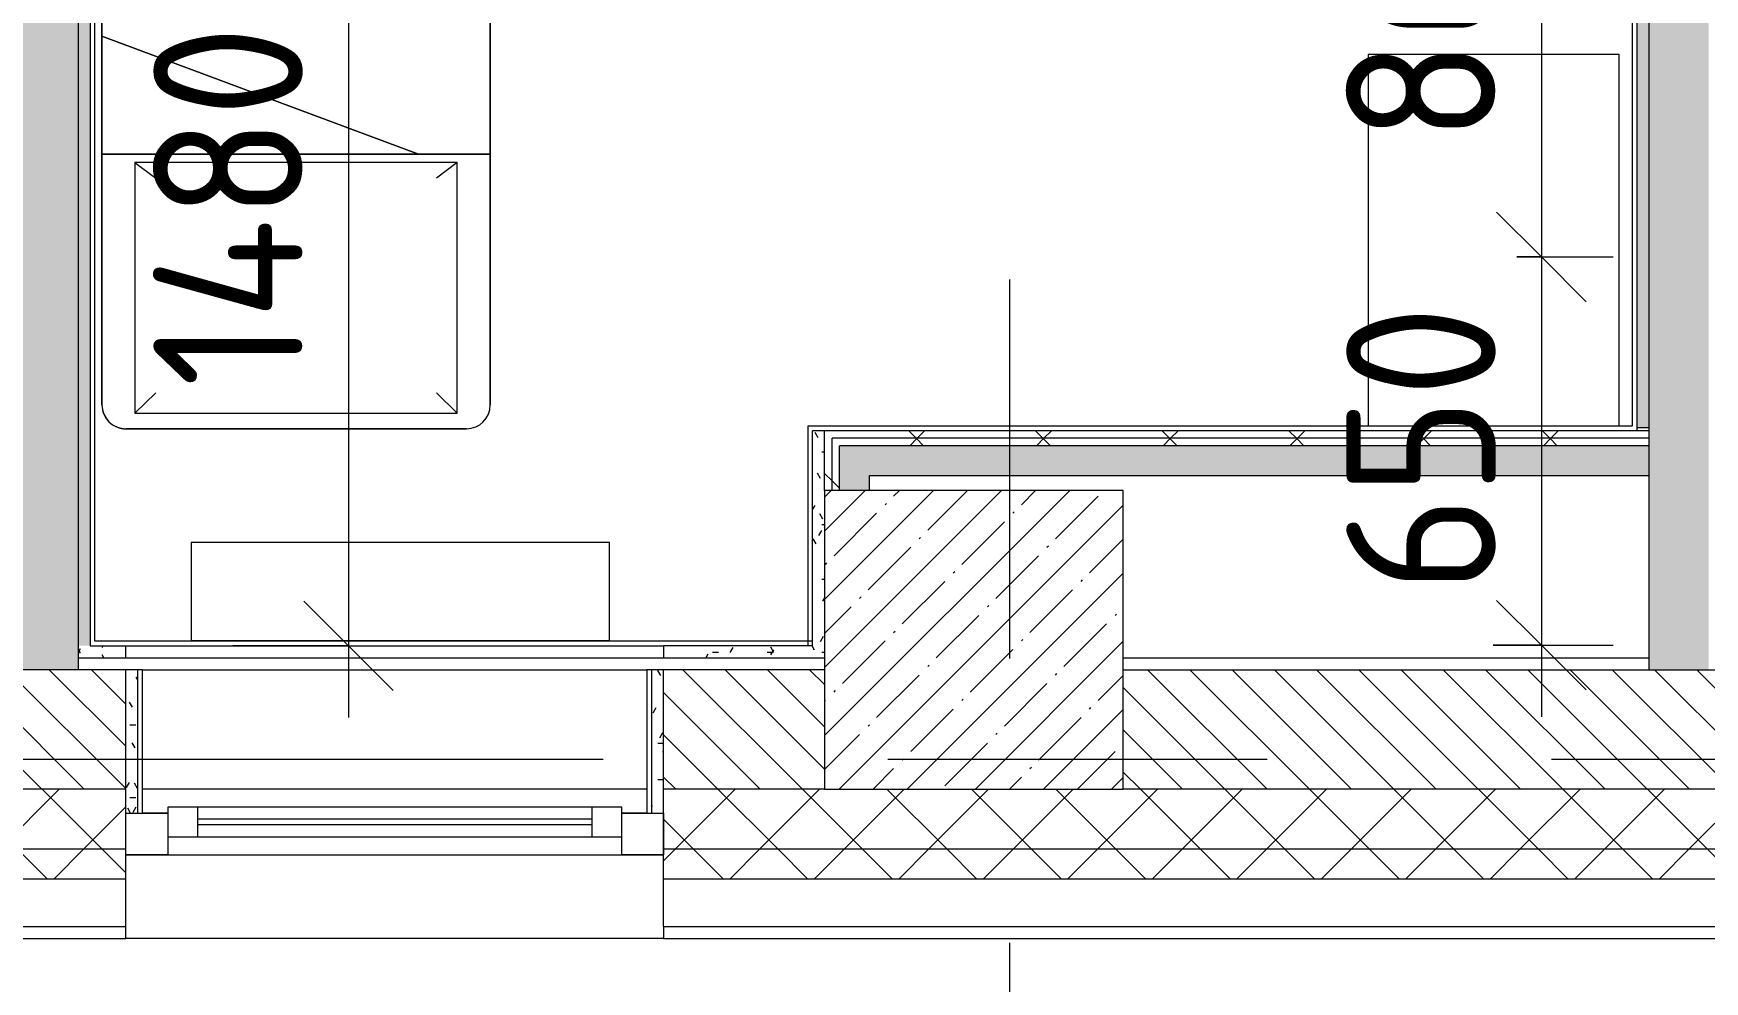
# Model space of a CAD drawing. Header units: millimetres. Extents: x 35881 to 234190, y -8553 to 29063.
# Drawn here: x 79026 to 81823, y 3228 to 4816 of the extents above; entities that cross this region are included whole.
import ezdxf

# ---------------------------------------------------------------- set-up
doc = ezdxf.new("R2010")
doc.units = ezdxf.units.MM
doc.linetypes.add('Осевая', pattern=[3175, 635, -476.25, 1587.5, -476.25])
for name, color, linetype, lineweight in [('A-ANNO-DIMS', 7, 'Continuous', 9), ('A-ANNO-DIMS-100', 7, 'Continuous', 9), ('A-GLAZ', 7, 'Continuous', 9), ('A-GLAZ-1', 7, 'Continuous', 13), ('A-WALL', 7, 'Continuous', 9), ('I-WALL', 7, 'Continuous', 9), ('M-EQPM', 7, 'Continuous', 9), ('S-COLS', 7, 'Continuous', 9), ('Оси-2', 7, 'Осевая', 9)]:
    doc.layers.add(name, color=color, linetype=linetype, lineweight=lineweight)
for name, color, linetype, lineweight, true_color in [('A-WALL-1', 7, 'Continuous', 9, 0x3c3c3c), ('A-WALL-FNSH-1', 7, 'Continuous', 9, 0x3c3c3c), ('I-FURN-1', 7, 'Continuous', 9, 0xf0f0f0), ('M-EQPM-1', 7, 'Continuous', 9, 0xd4d4d4)]:
    doc.layers.add(name, color=color, linetype=linetype, lineweight=lineweight, true_color=true_color)
doc.styles.add('ISOCPEUR', font='isocpeur.ttf', dxfattribs={"width": 0.9, "height": 250})
doc.dimstyles.new('ISO-2_5_0_9К_БОЛЬШОЙ', dxfattribs={"dimscale": 304.8, "dimtxt": 248.995294, "dimasz": 0.492126, "dimexe": 0.393701, "dimexo": 0.984252, "dimgap": 0, "dimtad": 1, "dimdec": 0, "dimrnd": 10, "dimzin": 0, "dimdsep": 46, "dimtxsty": 'ISOCPEUR', "dimblk1": 'OBLIQUE', "dimblk2": 'OBLIQUE', "dimsah": 1, "dimcen": 0.09, "dimdle": 0.393701, "dimazin": 0, "dimtfac": 1, "dimtdec": 4, "dimtix": 1, "dimtmove": 0, "dimatfit": 3, "dimfxl": 1, "dimtvp": 1, "dimtolj": 1, "dimtzin": 0, "dimarcsym": 2})
pattern_1 = [(45, (0, 0), (-70.71068, 70.71068), []), (135, (0, 0), (-70.71068, -70.71068), [])]
pattern_2 = [(135, (0, 0), (-75.43415, -75.43415), [106.68, -17.78, 3.556, -17.78]), (135, (0, 75.39), (-75.43415, -75.43415), []), (50, (0, 0), (127.52922, -11.15758), [13.335, -146.685]), (355, (0, 0), (-24.66966, 133.74002), [10.668, -117.348]), (100.451, (10.63, -0.93), (102.85973, 122.58178), [11.333, -124.663]), (46.184, (0, 35.56), (189.75516, -29.43036), [20.002, -220.027]), (96.636, (15.81, 33.1), (166.1822, 173.1996), [17, -186.995]), (351.184, (0, 35.56), (166.18393, 173.19757), [16.002, -176.022]), (21, (17.78, 26.67), (106.13027, -71.58603), [13.335, -146.685]), (326, (17.78, 26.67), (43.26188, 128.93175), [10.668, -117.348]), (71.451, (26.62, 20.7), (149.39198, 57.34505), [11.333, -124.663]), (37.5, (0, 0), (2.162228, 59.188357), [3.353, -112.573, 3.353, -115.773, -117.792]), (37.5, (0, 0), (2.162228, 59.188357), [-235.052, 3.353, -114.44]), (7.5, (0, 0), (46.773857, 70.12615), [3.353, -64.567, 3.353, -109.906, -44.894]), (7.5, (0, 0), (46.773857, 70.12615), [-181.178, 3.353, -41.542]), (327.5, (-39.65, 0), (94.91367, -4.010093), [3.353, -41.097, 3.353, -135.331, -184.023]), (327.5, (-39.65, 0), (94.91367, -4.010093), [-183.134, 3.353, -180.67]), (317.5, (-57.43, 0), (103.69057, 17.79882), [3.353, -54.432, 3.353, -88.748, -130.683]), (317.5, (-57.43, 0), (103.69057, 17.79882), [-149.885, 3.353, -127.33])]
pattern_3 = [(0, (0, 0), (121.92, 30.48), [10.058, -81.382, 10.058, -81.382, -487.68]), (0, (0, 0), (121.92, 30.48), [-182.88, 10.058, -172.822, 10.058, -81.382, -213.36]), (0, (0, 0), (121.92, 30.48), [-457.2, 10.058, -50.902, 10.058, -142.342]), (120, (45.72, 15.24), (-87.356454, 90.345817), [10.058, -81.382, 10.058, -81.382, -487.68]), (120, (45.72, 15.24), (-87.356454, 90.345817), [-182.88, 10.058, -172.822, 10.058, -81.382, -213.36]), (120, (45.72, 15.24), (-87.356454, 90.345817), [-457.2, 10.058, -50.902, 10.058, -142.342]), (240, (60.96, 76.2), (-34.563546, -120.825817), [10.058, -81.382, 10.058, -81.382, -487.68]), (240, (60.96, 76.2), (-34.563546, -120.825817), [-182.88, 10.058, -172.822, 10.058, -81.382, -213.36]), (240, (60.96, 76.2), (-34.563546, -120.825817), [-457.2, 10.058, -50.902, 10.058, -142.342])]
pattern_4 = [(45, (0, 0), (-106.06602, 106.06602), []), (135, (0, 0), (-106.06602, -106.06602), [])]

# ---------------------------------------------------------------- blocks, each defined once
blk = doc.blocks.new('BSC_Колонна _Прямоугольная - 500х500-V12-План размещения напольных электротехнических лючков и розеток 1 этажа в осях 12-23')
at = {"layer": 'S-COLS'}
h = blk.add_hatch(dxfattribs=at)
h.set_pattern_fill('FP_14', color=256, style=0, pattern_type=2)
h.set_pattern_definition([(45, (-80600, -3800), (-57.02463, 57.02463), []), (45, (-80542.975, -3800), (-57.02463, 57.02463), [100.806, -20.161, 3.353, -16.808])])
h.paths.add_polyline_path([(-250, -250), (250, -250), (250, 250), (-250, 250), (-250, 73.5)])
for p, q in [((250, 250), (-250, 250)), ((-250, 250), (-250, -250)), ((250, -250), (250, 250)), ((-250, -250), (250, -250))]:
    blk.add_line(p, q, dxfattribs=at)
blk = doc.blocks.new('120_Окно_СКБ_1Ст - 120_Окно_СКБ_1Ст 900х2500_h_-19906150-План размещения напольных электротехнических лючков и розеток 1 этажа в осях 12-23')
at = {"layer": 'A-GLAZ'}
for p, q in [((450, -5), (-450, -5)), ((-330, -55), (330, -55)), ((-422, -75), (-380, -75)), ((330, -65), (-330, -65)), ((380, -75), (422, -75))]:
    blk.add_line(p, q, dxfattribs=at)
at = {"layer": 'A-GLAZ-1'}
for p, q in [((-450, -75), (-450, -5)), ((-450, -5), (-380, -5)), ((-380, -5), (-380, -75)), ((380, -75), (380, -5)), ((380, -5), (450, -5)), ((450, -5), (450, -75)), ((380, -35), (-380, -35)), ((-380, -35), (-380, -85)), ((-330, -85), (-330, -35)), ((330, -85), (330, -35)), ((380, -85), (380, -35)), ((-380, -75), (-450, -75)), ((450, -75), (380, -75)), ((-380, -85), (380, -85))]:
    blk.add_line(p, q, dxfattribs=at)
blk = doc.blocks.new('Стол базовый прямоугольный - 7_7-25549264-План размещения напольных электротехнических лючков и розеток 1 этажа в осях 12-23')
at = {"layer": 'I-FURN-1'}
for p, q in [((320, 210), (-302, 210)), ((320, -210), (320, 210)), ((-302, -210), (320, -210))]:
    blk.add_line(p, q, dxfattribs=at)
blk = doc.blocks.new('Bed - Small Sizes - 15_1-V155-План размещения напольных электротехнических лючков и розеток 1 этажа в осях 12-23')
at = {"layer": 'I-FURN-1'}
for p, q in [((262.3, 0), (-307.7, 0)), ((-307.7, 0), (262.3, 0)), ((-307.7, 0), (262.3, 0)), ((262.3, 0), (-307.7, 0)), ((-292.5, -26.2), (-257.7, -60)), ((247.5, -26.2), (-292.5, -26.2)), ((-292.5, -26.2), (-292.5, -446.2)), ((247.5, -26.2), (-292.5, -26.2)), ((-292.5, -26.2), (-292.5, -446.2)), ((247.5, -26.2), (212.3, -60)), ((247.5, -446.2), (247.5, -26.2)), ((247.5, -446.2), (247.5, -26.2)), ((-347.7, -40), (-347.7, -460)), ((-347.7, -460), (-347.7, -40)), ((-347.7, -40), (-347.7, -1910)), ((-347.7, -460), (-347.7, -40)), ((302.3, -460), (302.3, -40)), ((302.3, -40), (302.3, -460)), ((302.3, -838.8), (302.3, -40)), ((302.3, -40), (302.3, -657.7)), ((-292.5, -446.2), (-257.7, -420)), ((-292.5, -446.2), (247.5, -446.2)), ((-292.5, -446.2), (247.5, -446.2)), ((247.5, -446.2), (212.3, -420)), ((-347.7, -460), (-227.7, -460)), ((-227.7, -460), (-347.7, -460)), ((-347.7, -1910), (-347.7, -460)), ((-347.7, -460), (-227.7, -460)), ((-227.7, -460), (302.3, -460)), ((302.3, -460), (-227.7, -460)), ((302.3, -460), (-227.7, -460)), ((-227.7, -460), (302.3, -657.7)), ((302.3, -657.7), (-227.7, -460)), ((-227.7, -460), (302.3, -460)), ((-227.7, -460), (302.3, -657.7)), ((-227.7, -460), (302.3, -460)), ((302.3, -657.7), (302.3, -460)), ((302.3, -460), (302.3, -657.7)), ((302.3, -657.7), (302.3, -838.8)), ((302.3, -1535.7), (302.3, -838.8)), ((302.3, -838.8), (302.3, -1535.7)), ((302.3, -1910), (302.3, -1535.7)), ((302.3, -1535.7), (302.3, -1910)), ((-307.7, -1950), (262.3, -1950)), ((262.3, -1950), (-307.7, -1950))]:
    blk.add_line(p, q, dxfattribs=at)
for centre, start, end in [((-307.7, -40), 90, 180), ((-307.7, -40), 90, 180), ((262.3, -40), 360, 90), ((262.3, -40), 0, 90), ((-307.7, -40), 90, 180), ((-307.7, -40), 90, 180), ((262.3, -40), 0, 90), ((262.3, -40), 0, 90), ((-307.7, -1910), 180, 270), ((-307.7, -1910), 180, 270), ((262.3, -1910), 270, 0), ((262.3, -1910), 270, 0)]:
    blk.add_arc(centre, 40, start, end, dxfattribs=at)
blk = doc.blocks.new('radiator_prado_classic_z_tip_30_po exemplyaru - Classic Z Тип 30-500-30677900-План размещения напольных электротехнических лючков и розеток 1 этажа в осях 12-23')
at = {"layer": 'M-EQPM-1'}
for p, q in [((0, 228), (0, 64)), ((700, 228), (0, 228)), ((700, 64), (700, 228)), ((0, 64), (700, 64))]:
    blk.add_line(p, q, dxfattribs=at)
blk = doc.blocks.new('DIMBLOCK72-План размещения напольных электротехнических лючков и розеток 1 этажа в осях 12-23')
at = {"layer": 'A-ANNO-DIMS-100'}
for p, q in [((79553.2, 5389.6), (79553.2, 3670)), ((79587.5, 5269.6), (79433.2, 5269.6)), ((79553.2, 5269.6), (79587.5, 5269.6)), ((79359.3, 3790), (79673.2, 3790)), ((79553.2, 3790), (79359.3, 3790))]:
    blk.add_line(p, q, dxfattribs=at)
at = {"layer": 'A-ANNO-DIMS-100', "lineweight": 20}
for p, q in [((79553.2, 5269.6), (79478.2, 5344.6)), ((79553.2, 5269.6), (79628.2, 5194.6)), ((79553.2, 3790), (79478.2, 3865)), ((79553.2, 3790), (79628.2, 3715))]:
    blk.add_line(p, q, dxfattribs=at)
at = {"layer": 'A-ANNO-DIMS-100', "color": 0, "insert": (79226.6, 4223.3), "char_height": 250, "width": 735.494, "attachment_point": 1, "rotation": 90, "line_spacing_factor": 1.149209, "style": 'ISOCPEUR'}
blk.add_mtext('1480', dxfattribs=at)
blk = doc.blocks.new('_Oblique')
at = {"color": 0, "linetype": 'ByBlock', "lineweight": -2}
blk.add_line((-0.5, -0.5), (0.5, 0.5), dxfattribs=at)
blk = doc.blocks.new('DIMBLOCK78-План размещения напольных электротехнических лючков и розеток 1 этажа в осях 12-23')
at = {"layer": 'A-ANNO-DIMS-100'}
for p, q in [((81549.9, 5421.5), (81549.9, 4441.2)), ((81516, 5301.5), (81669.9, 5301.5)), ((81549.9, 5301.5), (81516, 5301.5)), ((81509, 4441.2), (81669.9, 4441.2)), ((81549.9, 4441.2), (81509, 4441.2))]:
    blk.add_line(p, q, dxfattribs=at)
at = {"layer": 'A-ANNO-DIMS-100', "lineweight": 20}
for p, q in [((81549.9, 5301.5), (81474.9, 5376.5)), ((81549.9, 5301.5), (81624.9, 5226.5)), ((81549.9, 4441.2), (81474.9, 4516.2)), ((81549.9, 4441.2), (81624.9, 4366.2))]:
    blk.add_line(p, q, dxfattribs=at)
at = {"layer": 'A-ANNO-DIMS-100', "color": 0, "insert": (81223.3, 4634.4), "char_height": 250, "width": 568.858, "attachment_point": 1, "rotation": 90, "line_spacing_factor": 1.149209, "style": 'ISOCPEUR'}
blk.add_mtext('860', dxfattribs=at)
blk = doc.blocks.new('DIMBLOCK79-План размещения напольных электротехнических лючков и розеток 1 этажа в осях 12-23')
at = {"layer": 'A-ANNO-DIMS-100', "lineweight": 20}
for p, q in [((81549.9, 4441.2), (81474.9, 4516.2)), ((81549.9, 4441.2), (81624.9, 4366.2)), ((81549.9, 3791), (81474.9, 3866)), ((81549.9, 3791), (81624.9, 3716))]:
    blk.add_line(p, q, dxfattribs=at)
at = {"layer": 'A-ANNO-DIMS-100'}
for p, q in [((81509, 4441.2), (81669.9, 4441.2)), ((81549.9, 4441.2), (81509, 4441.2)), ((81549.9, 4441.2), (81549.9, 3671)), ((81469, 3791), (81669.9, 3791)), ((81549.9, 3791), (81469, 3791))]:
    blk.add_line(p, q, dxfattribs=at)
at = {"layer": 'A-ANNO-DIMS-100', "color": 0, "insert": (81223.3, 3879.1), "char_height": 250, "width": 568.858, "attachment_point": 1, "rotation": 90, "line_spacing_factor": 1.149209, "style": 'ISOCPEUR'}
blk.add_mtext('650', dxfattribs=at)

msp = doc.modelspace()

# ---------------------------------------------------------------- hatches: boundary and pattern name
at = {"layer": 'A-WALL'}
h = msp.add_hatch(dxfattribs=at)
h.set_pattern_fill('FP_21', color=256, style=0, pattern_type=2)
h.set_pattern_definition([(135, (0, 0), (-35.35534, -35.35534), [])])
h.paths.add_polyline_path([(84100, 3550), (84200, 3550), (84200, 3750), (84100, 3750)])
h.paths.add_polyline_path([(81905.3, 3550), (82000, 3550), (82000, 3750), (80850, 3750), (80850, 3550)])
h.paths.add_polyline_path([(80086.8, 3550), (80350, 3550), (80350, 3750), (80080.5, 3750), (80080.5, 3550)])
h.paths.add_polyline_path([(79180.5, 3550), (79180.5, 3750), (77980, 3750), (77980, 3550), (78995.7, 3550)])
h.paths.add_polyline_path([(76813.6, 3550), (77080, 3550), (77080, 3750), (75980, 3750), (75980, 3550), (76086.2, 3550)])
h = msp.add_hatch(dxfattribs=at)
h.set_pattern_fill('FP_17', color=256, style=0, pattern_type=2)
h.set_pattern_definition(pattern_1)
h.paths.add_polyline_path([(84490.7, 3450), (84490.7, 3550), (84100, 3550), (84100, 3450), (84200, 3450)])
h.paths.add_polyline_path([(82000, 3450), (82000, 3550), (80080.5, 3550), (80080.5, 3450), (81905.3, 3450)])
h.paths.add_polyline_path([(78995.7, 3450), (79180.5, 3450), (79180.5, 3550), (77980, 3550), (77980, 3450), (78268.3, 3450)])
h.paths.add_polyline_path([(76813.6, 3450), (77080, 3450), (77080, 3550), (75858, 3550), (75858, 3450), (76086.2, 3450)])
h = msp.add_hatch(dxfattribs=at)
h.set_pattern_fill('FP_17', color=256, style=0, pattern_type=2)
h.set_pattern_definition(pattern_1)
h.paths.add_polyline_path([(84490.7, 3400), (84490.7, 3450), (84100, 3450), (84100, 3400)])
h.paths.add_polyline_path([(81905.3, 3400), (82000, 3400), (82000, 3450), (80080.5, 3450), (80080.5, 3400), (80450.5, 3400)])
h.paths.add_polyline_path([(78995.7, 3400), (79180.5, 3400), (79180.5, 3450), (77980, 3450), (77980, 3400), (78268.3, 3400)])
h.paths.add_polyline_path([(76813.6, 3400), (77080, 3400), (77080, 3450), (75858, 3450), (75858, 3400), (76086.2, 3400)])
at = {"layer": 'I-WALL'}
h = msp.add_hatch(dxfattribs=at)
h.set_pattern_fill('FP_22', color=256, style=0, pattern_type=2)
h.set_pattern_definition(pattern_2)
h.paths.add_polyline_path([(79000.5, 3750), (79100.5, 3750), (79100.5, 9100), (79000.5, 9100), (79000.5, 3873.5)])
h = msp.add_hatch(dxfattribs=at)
h.set_pattern_fill('FP_58', color=256, style=0, pattern_type=2)
h.set_pattern_definition(pattern_3)
h.paths.add_polyline_path([(81710, 4155.5), (81730, 4155.5), (81730, 9100), (81710, 9100), (81710, 5091.4)])
h = msp.add_hatch(dxfattribs=at)
h.set_pattern_fill('FP_22', color=256, style=0, pattern_type=2)
h.set_pattern_definition(pattern_2)
h.paths.add_polyline_path([(81730, 3750), (81830, 3750), (81830, 9100), (81730, 9100), (81730, 5091.4)])
h = msp.add_hatch(dxfattribs=at)
h.set_pattern_fill('FP_58', color=256, style=0, pattern_type=2)
h.set_pattern_definition(pattern_3)
h.paths.add_polyline_path([(79100.5, 3790), (79120.5, 3790), (79120.5, 9080), (79100.5, 9080), (79100.5, 3873.5)])
h = msp.add_hatch(dxfattribs=at)
h.set_pattern_fill('FP_58', color=256, style=0, pattern_type=2)
h.set_pattern_definition(pattern_3)
h.paths.add_polyline_path([(80350, 3790), (80350, 4150), (80330, 4150), (80330, 3790)])
h = msp.add_hatch(dxfattribs=at)
h.set_pattern_fill('FP_60', color=256, style=0, pattern_type=2)
h.set_pattern_definition(pattern_4)
h.paths.add_polyline_path([(80362.5, 4050), (80362.5, 4150), (80350, 4150), (80350, 4050)])
h = msp.add_hatch(dxfattribs=at)
h.set_pattern_fill('FP_60', color=256, style=0, pattern_type=2)
h.set_pattern_definition(pattern_4)
h.paths.add_polyline_path([(81730, 4137.5), (81730, 4150), (80362.5, 4150), (80362.5, 4137.5), (80450.5, 4137.5)])
h = msp.add_hatch(dxfattribs=at)
h.set_pattern_fill('FP_60', color=256, style=0, pattern_type=2)
h.set_pattern_definition(pattern_4)
h.paths.add_polyline_path([(80375, 4050), (80375, 4137.5), (80362.5, 4137.5), (80362.5, 4050)])
h = msp.add_hatch(dxfattribs=at)
h.set_pattern_fill('FP_60', color=256, style=0, pattern_type=2)
h.set_pattern_definition(pattern_4)
h.paths.add_polyline_path([(81730, 4125), (81730, 4137.5), (80375, 4137.5), (80375, 4125), (80450.5, 4125)])
for points in [[(80425, 4050), (80425, 4125), (80375, 4125), (80375, 4050)], [(81730, 4075), (81730, 4125), (80425, 4125), (80425, 4075), (80450.5, 4075)]]:
    msp.add_hatch(color=256, dxfattribs=at).paths.add_polyline_path(points)
h = msp.add_hatch(dxfattribs=at)
h.set_pattern_fill('FP_58', color=256, style=0, pattern_type=2)
h.set_pattern_definition(pattern_3)
h.paths.add_polyline_path([(80086.8, 3770), (80350, 3770), (80350, 3790), (80080.5, 3790), (80080.5, 3770)])
h.paths.add_polyline_path([(79100.5, 3770), (79180.5, 3770), (79180.5, 3790), (79100.5, 3790)])
h = msp.add_hatch(dxfattribs=at)
h.set_pattern_fill('FP_58', color=256, style=0, pattern_type=2)
h.set_pattern_definition(pattern_3)
h.paths.add_polyline_path([(79200.5, 3510), (79200.5, 3750), (79180.5, 3750), (79180.5, 3510)])
h = msp.add_hatch(dxfattribs=at)
h.set_pattern_fill('FP_58', color=256, style=0, pattern_type=2)
h.set_pattern_definition(pattern_3)
h.paths.add_polyline_path([(80080.5, 3510), (80080.5, 3750), (80060.5, 3750), (80060.5, 3510)])

# ---------------------------------------------------------------- linework, layer by layer
at = {"layer": 'A-WALL'}
for p, q in [((79120.5, 9080), (79120.5, 3790)), ((81710, 4155.5), (81710, 9080)), ((80362.5, 4050), (80362.5, 4137.5)), ((81730, 4137.5), (80362.5, 4137.5)), ((80375, 4050), (80375, 4125)), ((81730, 4125), (80375, 4125)), ((79120.5, 3790), (79180.5, 3790)), ((80330, 3790), (80080.5, 3790)), ((80330, 3790), (80330, 3798)), ((79208.5, 3750), (80052.5, 3750)), ((80850, 3750), (84200, 3750)), ((79180.5, 3550), (77980, 3550)), ((80350, 3550), (80080.5, 3550)), ((82000, 3550), (80850, 3550)), ((77980, 3450), (79180.5, 3450)), ((80080.5, 3450), (82000, 3450)), ((77980, 3400), (79180.5, 3400)), ((80080.5, 3400), (82000, 3400)), ((77980, 3320), (79180.5, 3320)), ((80080.5, 3320), (82000, 3320)), ((80080.5, 3300), (79180.5, 3300))]:
    msp.add_line(p, q, dxfattribs=at)
at = {"layer": 'A-WALL-1'}
for p, q in [((79100.5, 9100), (79100.5, 3750)), ((81730, 3750), (81730, 9100)), ((81730, 4150), (80330, 4150)), ((80350, 4050), (80350, 4150)), ((81710, 4155.5), (81730, 4155.5)), ((80425, 4050), (80425, 4075)), ((80425, 4075), (81730, 4075)), ((79180.5, 3770), (79180.5, 3790)), ((80080.5, 3790), (80080.5, 3770)), ((79200.5, 3750), (77960, 3750)), ((79100.5, 3770), (79180.5, 3770)), ((79180.5, 3320), (79180.5, 3750)), ((79200.5, 3510), (79200.5, 3750)), ((80350, 3750), (80060.5, 3750)), ((80060.5, 3750), (80060.5, 3510)), ((80080.5, 3770), (80350, 3770)), ((80080.5, 3320), (80080.5, 3750)), ((79180.5, 3510), (79200.5, 3510)), ((80060.5, 3510), (80080.5, 3510))]:
    msp.add_line(p, q, dxfattribs=at)
at = {"layer": 'A-WALL-FNSH-1'}
for p, q in [((79128.5, 3798), (79128.5, 9072)), ((81702, 9072), (81702, 4158)), ((80322, 4158), (80322, 3790)), ((81702, 4158), (80322, 4158)), ((80330, 3798), (80330, 4150)), ((81710, 4150), (81710, 4155.5)), ((80330, 3798), (79128.5, 3798)), ((79180.5, 3790), (80080.5, 3790)), ((79208.5, 3750), (79200.5, 3750)), ((79208.5, 3510), (79208.5, 3750)), ((80052.5, 3750), (80052.5, 3510)), ((80060.5, 3750), (80052.5, 3750)), ((79200.5, 3510), (79208.5, 3510)), ((80052.5, 3510), (80060.5, 3510)), ((79180.5, 3300), (79180.5, 3320)), ((80080.5, 3320), (80080.5, 3300)), ((77980, 3300), (79180.5, 3300)), ((80080.5, 3300), (82000, 3300))]:
    msp.add_line(p, q, dxfattribs=at)
at = {"layer": 'I-WALL'}
for p, q in [((79180.5, 3770), (80080.5, 3770)), ((80850, 3770), (81730, 3770)), ((80052.5, 3550), (79208.5, 3550))]:
    msp.add_line(p, q, dxfattribs=at)
at = {"layer": 'Оси-2'}
for p, q in [((80660, 593.7), (80660, 24890.1)), ((39180.8, 3600), (82200, 3600))]:
    msp.add_line(p, q, dxfattribs=at)

# ---------------------------------------------------------------- block references
at = {"layer": 'A-GLAZ', "rotation": 180}
msp.add_blockref('120_Окно_СКБ_1Ст - 120_Окно_СКБ_1Ст 900х2500_h_-19906150-План размещения напольных электротехнических лючков и розеток 1 этажа в осях 12-23', (79630.5, 3435), dxfattribs=at)
at = {"layer": 'I-FURN-1'}
for name, p, rotation in [('Bed - Small Sizes - 15_1-V155-План размещения напольных электротехнических лючков и розеток 1 этажа в осях 12-23', (79442.8, 4153.4), 180), ('Стол базовый прямоугольный - 7_7-25549264-План размещения напольных электротехнических лючков и розеток 1 этажа в осях 12-23', (81470, 4460), 89.99999999999993)]:
    msp.add_blockref(name, p, dxfattribs=dict(at, rotation=rotation))
at = {"layer": 'M-EQPM'}
msp.add_blockref('radiator_prado_classic_z_tip_30_po exemplyaru - Classic Z Тип 30-500-30677900-План размещения напольных электротехнических лючков и розеток 1 этажа в осях 12-23', (79290, 3735), dxfattribs=at)
at = {"layer": 'S-COLS'}
msp.add_blockref('BSC_Колонна _Прямоугольная - 500х500-V12-План размещения напольных электротехнических лючков и розеток 1 этажа в осях 12-23', (80600, 3800), dxfattribs=at)

# ---------------------------------------------------------------- dimensions: what is measured, and where the dimension line sits
at = {"layer": 'A-ANNO-DIMS'}
for base, p1, p2, override, picture, middle in [((81549.9, 4441.2), (81816, 5301.5), (81809, 4441.2), {"dimpost": '<>', "dimfxl": 860.27848}, 'DIMBLOCK78-План размещения напольных электротехнических лючков и розеток 1 этажа в осях 12-23', (81424.9, 4871.4)), ((79553.2, 3790), (79287.5, 5269.6), (79659.3, 3790), {"dimpost": '<>', "dimfxl": 1525.606773}, 'DIMBLOCK72-План размещения напольных электротехнических лючков и розеток 1 этажа в осях 12-23', (79428.2, 4529.8)), ((81549.9, 3791), (81809, 4441.2), (81769, 3791), {"dimpost": '<>', "dimfxl": 651.479169}, 'DIMBLOCK79-План размещения напольных электротехнических лючков и розеток 1 этажа в осях 12-23', (81424.9, 4116.1))]:
    dim = msp.add_linear_dim(base=base, p1=p1, p2=p2, angle=90, dimstyle='ISO-2_5_0_9К_БОЛЬШОЙ', override=override, dxfattribs=at)
    dim.commit()
    dim.dimension.update_dxf_attribs({"geometry": picture, "text_midpoint": middle})

doc.saveas('drawing.dxf')
